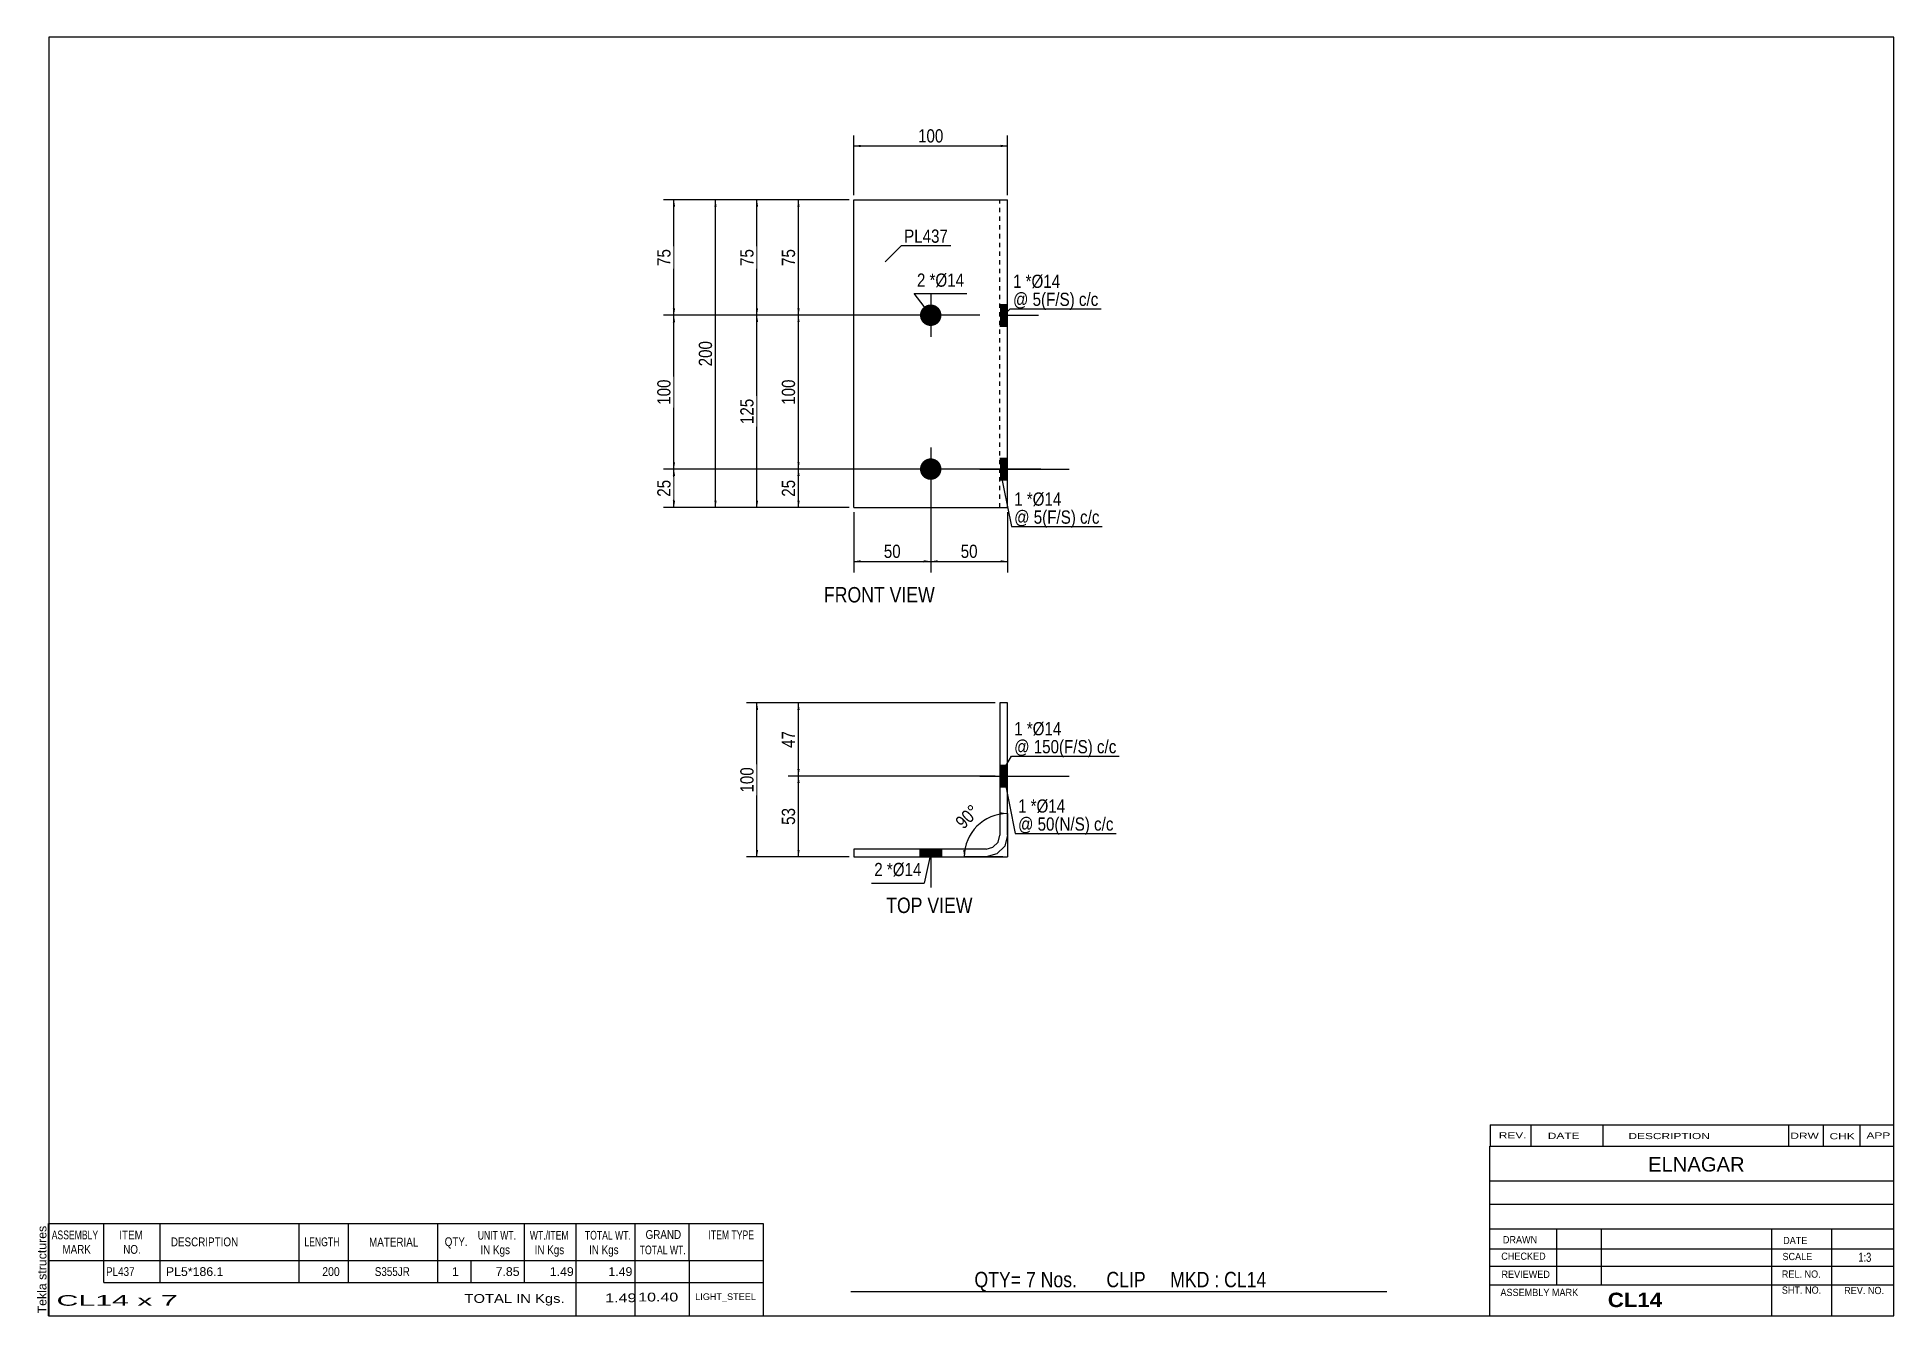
# Model space of a CAD drawing. Header units: millimetres. Extents: x 2 to 405, y 5 to 282.
import ezdxf

# ---------------------------------------------------------------- set-up
doc = ezdxf.new("R2010")
doc.units = ezdxf.units.MM
doc.linetypes.add('DXK_LINE_DOT1', pattern=[1.8814, 0.9407, -0.9407])
doc.styles.add('Arial', font='ARIAL.TTF', dxfattribs={"height": 0.2})
doc.styles.add('Arial Bold', font='ARIALBD.TTF', dxfattribs={"height": 0.2})
doc.styles.add('Arial Narrow', font='ARIALN.TTF', dxfattribs={"height": 0.2})

# ---------------------------------------------------------------- blocks, each defined once
blk = doc.blocks.new('Unknown-629168708-1215')
at = {"color": 5, "linetype": 'Continuous'}
for p, q in [((405, 282), (5, 282)), ((5, 282), (5, 5)), ((405, 5), (405, 282)), ((5, 5), (405, 5))]:
    blk.add_line(p, q, dxfattribs=at)
at = {"color": 174, "linetype": 'Continuous', "style": 'Arial'}
blk.add_text('Tekla structures', height=1.9102, rotation=90, dxfattribs=at).set_placement((4.5, 5.5))
blk = doc.blocks.new('Unknown-629168708-11 - 1421')
at = {"color": 0, "linetype": 'Continuous'}
blk.add_wipeout([(197.13, 159.53), (197.13, 163.03), (173.06, 163.03), (173.06, 159.53)], dxfattribs=at)
at = {"color": 96, "linetype": 'Continuous', "style": 'Arial Narrow'}
blk.add_text('FRONT VIEW', height=3.34, dxfattribs=at).set_placement((173.06, 159.53))
blk = doc.blocks.new('Unknown-629168708-12 - 1236')
at = {"color": 0, "linetype": 'Continuous'}
blk.add_wipeout([(205.29, 92.24), (205.29, 95.74), (186.55, 95.74), (186.55, 92.24)], dxfattribs=at)
at = {"color": 96, "linetype": 'Continuous', "style": 'Arial Narrow'}
blk.add_text('TOP VIEW', height=3.34, dxfattribs=at).set_placement((186.55, 92.24))
blk = doc.blocks.new('Bolt-629168708-1480 - 1421')
at = {"linetype": 'Continuous'}
blk.add_hatch(color=3, dxfattribs=at).paths.add_polyline_path([(211.2, 190.76), (211.2, 186.09), (212.87, 186.09), (212.87, 190.76)])
at = {"color": 3, "linetype": 'Continuous'}
for p, q in [((211.2, 190.76), (212.87, 190.76)), ((206.87, 188.42), (226.21, 188.42)), ((211.2, 186.09), (212.87, 186.09))]:
    blk.add_line(p, q, dxfattribs=at)
blk = doc.blocks.new('Part-629168708-1438 - 1421')
at = {"color": 2, "linetype": 'Continuous'}
for p, q in [((179.54, 180.09), (179.54, 246.76)), ((179.54, 246.76), (212.87, 246.76)), ((212.87, 180.09), (212.87, 246.76)), ((179.54, 180.09), (212.87, 180.09))]:
    blk.add_line(p, q, dxfattribs=at)
at = {"color": 7, "linetype": 'DXK_LINE_DOT1'}
blk.add_line((211.2, 180.09), (211.2, 246.76), dxfattribs=at)
blk = doc.blocks.new('Bolt-629168708-1443 - 1421')
at = {"linetype": 'Continuous'}
for points in [[(196.21, 224.09), (196.69, 224.04), (197.15, 223.89), (197.58, 223.64), (197.94, 223.32), (198.23, 222.92), (198.42, 222.47), (198.53, 222), (198.53, 221.51), (198.42, 221.03), (198.23, 220.59), (197.94, 220.19), (197.58, 219.87), (197.15, 219.62), (196.69, 219.47), (196.21, 219.42), (195.72, 219.47), (195.26, 219.62), (194.83, 219.87), (194.47, 220.19), (194.18, 220.59), (193.99, 221.03), (193.88, 221.51), (193.88, 222), (193.99, 222.47), (194.18, 222.92), (194.47, 223.32), (194.83, 223.64), (195.26, 223.89), (195.72, 224.04)], [(196.21, 190.75), (196.69, 190.7), (197.15, 190.55), (197.58, 190.31), (197.94, 189.98), (198.23, 189.59), (198.42, 189.14), (198.53, 188.66), (198.53, 188.18), (198.42, 187.7), (198.23, 187.25), (197.94, 186.86), (197.58, 186.53), (197.15, 186.29), (196.69, 186.14), (196.21, 186.09), (195.72, 186.14), (195.26, 186.29), (194.83, 186.53), (194.47, 186.86), (194.18, 187.25), (193.99, 187.7), (193.88, 188.18), (193.88, 188.66), (193.99, 189.14), (194.18, 189.59), (194.47, 189.98), (194.83, 190.31), (195.26, 190.55), (195.72, 190.7)]]:
    blk.add_hatch(color=3, dxfattribs=at).paths.add_polyline_path(points)
at = {"color": 3, "linetype": 'Continuous'}
for p, q in [((196.21, 226.42), (196.21, 217.09)), ((200.87, 221.75), (191.54, 221.75)), ((196.21, 193.09), (196.21, 183.75)), ((200.87, 188.42), (191.54, 188.42))]:
    blk.add_line(p, q, dxfattribs=at)
blk = doc.blocks.new('Bolt-629168708-1485 - 1421')
at = {"linetype": 'Continuous'}
blk.add_hatch(color=3, dxfattribs=at).paths.add_polyline_path([(211.2, 224.09), (211.2, 219.42), (212.87, 219.42), (212.87, 224.09)])
at = {"color": 3, "linetype": 'Continuous'}
for p, q in [((211.2, 224.09), (212.87, 224.09)), ((211.2, 221.76), (219.54, 221.76)), ((211.2, 219.42), (212.87, 219.42))]:
    blk.add_line(p, q, dxfattribs=at)
blk = doc.blocks.new('Part-629168708-1239 - 1236')
at = {"color": 2, "linetype": 'Continuous'}
for p, q in [((211.2, 137.75), (211.2, 109.09)), ((212.87, 137.75), (211.2, 137.75)), ((212.87, 109.09), (212.87, 137.75)), ((210.8, 107.59), (211.2, 109.09)), ((212.87, 109.09), (212.25, 106.75)), ((179.54, 106.09), (179.54, 104.42)), ((208.2, 106.09), (179.54, 106.09)), ((208.2, 106.09), (209.7, 106.49)), ((210.54, 105.04), (208.2, 104.42)), ((209.7, 106.49), (210.8, 107.59)), ((212.25, 106.75), (210.54, 105.04)), ((179.54, 104.42), (208.2, 104.42))]:
    blk.add_line(p, q, dxfattribs=at)
blk = doc.blocks.new('Bolt-629168708-1276 - 1236')
at = {"linetype": 'Continuous'}
for points in [[(198.54, 106.09), (193.87, 106.09), (193.87, 104.42), (198.54, 104.42)], [(198.54, 106.08), (193.87, 106.08), (193.87, 104.41), (198.54, 104.41)]]:
    blk.add_hatch(color=3, dxfattribs=at).paths.add_polyline_path(points)
at = {"color": 3, "linetype": 'Continuous'}
for p, q in [((193.87, 106.09), (193.87, 104.42)), ((193.87, 106.08), (193.87, 104.41)), ((196.21, 106.09), (196.21, 97.75)), ((196.21, 106.08), (196.21, 97.75)), ((198.54, 106.09), (198.54, 104.42)), ((198.54, 106.08), (198.54, 104.41))]:
    blk.add_line(p, q, dxfattribs=at)
blk = doc.blocks.new('Bolt-629168708-1313 - 1236')
at = {"linetype": 'Continuous'}
blk.add_hatch(color=3, dxfattribs=at).paths.add_polyline_path([(212.87, 119.59), (212.87, 124.26), (211.2, 124.26), (211.2, 119.59)])
at = {"color": 3, "linetype": 'Continuous'}
for p, q in [((206.87, 121.92), (226.21, 121.92)), ((211.2, 124.26), (212.87, 124.26)), ((211.2, 119.59), (212.87, 119.59))]:
    blk.add_line(p, q, dxfattribs=at)
blk = doc.blocks.new('Bolt-629168708-1350 - 1236')
at = {"linetype": 'Continuous'}
blk.add_hatch(color=3, dxfattribs=at).paths.add_polyline_path([(212.87, 119.59), (212.87, 124.25), (211.2, 124.25), (211.2, 119.59)])
at = {"color": 3, "linetype": 'Continuous'}
for p, q in [((211.2, 124.25), (212.87, 124.25)), ((211.2, 121.92), (219.54, 121.92)), ((211.2, 119.59), (212.87, 119.59))]:
    blk.add_line(p, q, dxfattribs=at)
blk = doc.blocks.new('StraightDimension-629168708-1561 - 1421')
at = {"linetype": 'Continuous'}
for points in [[(140.29, 245.26), (140.54, 246.76), (140.79, 245.26)], [(140.79, 223.25), (140.54, 221.75), (140.29, 223.25)]]:
    blk.add_hatch(color=7, dxfattribs=at).paths.add_polyline_path(points)
at = {"color": 7, "linetype": 'Continuous'}
for p, q in [((178.54, 246.76), (138.29, 246.76)), ((140.54, 221.75), (140.54, 246.76)), ((195.21, 221.75), (138.29, 221.75))]:
    blk.add_line(p, q, dxfattribs=at)
at = {"color": 0}
blk.add_wipeout([(140.39, 236.69), (136.19, 236.69), (136.19, 231.83), (140.39, 231.83)], dxfattribs=at)
at = {"color": 3, "style": 'Arial Narrow'}
blk.add_text('75', height=2.863, rotation=90.0002, dxfattribs=at).set_placement((139.79, 232.43))
blk = doc.blocks.new('StraightDimension-629168708-1520 - 1421')
at = {"linetype": 'Continuous'}
for points in [[(167.29, 220.26), (167.54, 221.76), (167.79, 220.26)], [(167.79, 189.92), (167.54, 188.42), (167.29, 189.92)]]:
    blk.add_hatch(color=7, dxfattribs=at).paths.add_polyline_path(points)
at = {"color": 7, "linetype": 'Continuous'}
for p, q in [((206.87, 221.76), (165.29, 221.76)), ((167.54, 188.42), (167.54, 221.76)), ((220.04, 188.42), (165.29, 188.42))]:
    blk.add_line(p, q, dxfattribs=at)
at = {"color": 0}
blk.add_wipeout([(167.39, 208.43), (163.19, 208.43), (163.19, 201.75), (167.39, 201.75)], dxfattribs=at)
at = {"color": 3, "style": 'Arial Narrow'}
blk.add_text('100', height=2.863, rotation=90.0002, dxfattribs=at).set_placement((166.79, 202.35))
blk = doc.blocks.new('StraightDimension-629168708-1567 - 1421')
at = {"linetype": 'Continuous'}
for points in [[(140.29, 220.25), (140.54, 221.75), (140.79, 220.25)], [(140.79, 189.92), (140.54, 188.42), (140.29, 189.92)]]:
    blk.add_hatch(color=7, dxfattribs=at).paths.add_polyline_path(points)
at = {"color": 7, "linetype": 'Continuous'}
for p, q in [((195.21, 221.75), (138.29, 221.75)), ((140.54, 188.42), (140.54, 221.75)), ((195.21, 188.42), (138.29, 188.42))]:
    blk.add_line(p, q, dxfattribs=at)
at = {"color": 0}
blk.add_wipeout([(140.39, 208.43), (136.19, 208.43), (136.19, 201.75), (140.39, 201.75)], dxfattribs=at)
at = {"color": 3, "style": 'Arial Narrow'}
blk.add_text('100', height=2.863, rotation=90.0002, dxfattribs=at).set_placement((139.79, 202.35))
blk = doc.blocks.new('StraightDimension-629168708-1498 - 1421')
at = {"linetype": 'Continuous'}
for points in [[(181.04, 168.18), (179.54, 168.43), (181.04, 168.68)], [(194.71, 168.68), (196.21, 168.43), (194.71, 168.18)]]:
    blk.add_hatch(color=7, dxfattribs=at).paths.add_polyline_path(points)
at = {"color": 7, "linetype": 'Continuous'}
for p, q in [((196.21, 187.42), (196.21, 166.03)), ((179.54, 179.09), (179.54, 166.03)), ((179.54, 168.43), (196.21, 168.43))]:
    blk.add_line(p, q, dxfattribs=at)
at = {"color": 0}
blk.add_wipeout([(190.3, 168.58), (190.3, 172.78), (185.44, 172.78), (185.44, 168.58)], dxfattribs=at)
at = {"color": 3, "style": 'Arial Narrow'}
blk.add_text('50', height=2.863, dxfattribs=at).set_placement((186.04, 169.18))
blk = doc.blocks.new('StraightDimension-629168708-1487 - 1421')
at = {"linetype": 'Continuous'}
for points in [[(197.71, 168.18), (196.21, 168.43), (197.71, 168.68)], [(211.37, 168.68), (212.87, 168.43), (211.37, 168.18)]]:
    blk.add_hatch(color=7, dxfattribs=at).paths.add_polyline_path(points)
at = {"color": 7, "linetype": 'Continuous'}
for p, q in [((196.21, 187.42), (196.21, 166.03)), ((212.87, 179.09), (212.87, 166.03)), ((196.21, 168.43), (212.87, 168.43))]:
    blk.add_line(p, q, dxfattribs=at)
at = {"color": 0}
blk.add_wipeout([(206.97, 168.58), (206.97, 172.78), (202.11, 172.78), (202.11, 168.58)], dxfattribs=at)
at = {"color": 3, "style": 'Arial Narrow'}
blk.add_text('50', height=2.863, dxfattribs=at).set_placement((202.71, 169.18))
blk = doc.blocks.new('StraightDimension-629168708-1509 - 1421')
at = {"linetype": 'Continuous'}
for points in [[(181.04, 258.18), (179.54, 258.43), (181.04, 258.68)], [(211.37, 258.68), (212.87, 258.43), (211.37, 258.18)]]:
    blk.add_hatch(color=7, dxfattribs=at).paths.add_polyline_path(points)
at = {"color": 7, "linetype": 'Continuous'}
for p, q in [((179.54, 247.76), (179.54, 260.68)), ((179.54, 258.43), (212.87, 258.43)), ((212.87, 247.76), (212.87, 260.68))]:
    blk.add_line(p, q, dxfattribs=at)
at = {"color": 0}
blk.add_wipeout([(199.55, 258.58), (199.55, 262.78), (192.86, 262.78), (192.86, 258.58)], dxfattribs=at)
at = {"color": 3, "style": 'Arial Narrow'}
blk.add_text('100', height=2.863, dxfattribs=at).set_placement((193.46, 259.18))
blk = doc.blocks.new('StraightDimension-629168708-1514 - 1421')
at = {"linetype": 'Continuous'}
for points in [[(167.29, 245.26), (167.54, 246.76), (167.79, 245.26)], [(167.79, 223.26), (167.54, 221.76), (167.29, 223.26)]]:
    blk.add_hatch(color=7, dxfattribs=at).paths.add_polyline_path(points)
at = {"color": 7, "linetype": 'Continuous'}
for p, q in [((178.54, 246.76), (165.29, 246.76)), ((167.54, 221.76), (167.54, 246.76)), ((206.87, 221.76), (165.29, 221.76))]:
    blk.add_line(p, q, dxfattribs=at)
at = {"color": 0}
blk.add_wipeout([(167.39, 236.69), (163.19, 236.69), (163.19, 231.83), (167.39, 231.83)], dxfattribs=at)
at = {"color": 3, "style": 'Arial Narrow'}
blk.add_text('75', height=2.863, rotation=90.0002, dxfattribs=at).set_placement((166.79, 232.43))
blk = doc.blocks.new('StraightDimension-629168708-1529 - 1421')
at = {"linetype": 'Continuous'}
for points in [[(167.29, 186.92), (167.54, 188.42), (167.79, 186.92)], [(167.79, 181.59), (167.54, 180.09), (167.29, 181.59)]]:
    blk.add_hatch(color=7, dxfattribs=at).paths.add_polyline_path(points)
at = {"color": 7, "linetype": 'Continuous'}
for p, q in [((220.04, 188.42), (165.29, 188.42)), ((167.54, 180.09), (167.54, 188.42)), ((178.54, 180.09), (165.29, 180.09))]:
    blk.add_line(p, q, dxfattribs=at)
at = {"color": 0}
blk.add_wipeout([(167.39, 186.69), (163.19, 186.69), (163.19, 181.83), (167.39, 181.83)], dxfattribs=at)
at = {"color": 3, "style": 'Arial Narrow'}
blk.add_text('25', height=2.863, rotation=90.0002, dxfattribs=at).set_placement((166.79, 182.43))
blk = doc.blocks.new('StraightDimension-629168708-1539 - 1421')
at = {"linetype": 'Continuous'}
for points in [[(158.29, 245.26), (158.54, 246.76), (158.79, 245.26)], [(158.79, 223.26), (158.54, 221.76), (158.29, 223.26)]]:
    blk.add_hatch(color=7, dxfattribs=at).paths.add_polyline_path(points)
at = {"color": 7, "linetype": 'Continuous'}
for p, q in [((178.54, 246.76), (156.29, 246.76)), ((158.54, 221.76), (158.54, 246.76)), ((206.87, 221.76), (156.29, 221.76))]:
    blk.add_line(p, q, dxfattribs=at)
at = {"color": 0}
blk.add_wipeout([(158.39, 236.69), (154.19, 236.69), (154.19, 231.83), (158.39, 231.83)], dxfattribs=at)
at = {"color": 3, "style": 'Arial Narrow'}
blk.add_text('75', height=2.863, rotation=90.0002, dxfattribs=at).set_placement((157.79, 232.43))
blk = doc.blocks.new('StraightDimension-629168708-1545 - 1421')
at = {"linetype": 'Continuous'}
for points in [[(158.29, 220.26), (158.54, 221.76), (158.79, 220.26)], [(158.79, 181.59), (158.54, 180.09), (158.29, 181.59)]]:
    blk.add_hatch(color=7, dxfattribs=at).paths.add_polyline_path(points)
at = {"color": 7, "linetype": 'Continuous'}
for p, q in [((206.87, 221.76), (156.29, 221.76)), ((158.54, 180.09), (158.54, 221.76)), ((178.54, 180.09), (156.29, 180.09))]:
    blk.add_line(p, q, dxfattribs=at)
at = {"color": 0}
blk.add_wipeout([(158.39, 204.27), (154.19, 204.27), (154.19, 197.58), (158.39, 197.58)], dxfattribs=at)
at = {"color": 3, "style": 'Arial Narrow'}
blk.add_text('125', height=2.863, rotation=90.0002, dxfattribs=at).set_placement((157.79, 198.18))
blk = doc.blocks.new('StraightDimension-629168708-1554 - 1421')
at = {"linetype": 'Continuous'}
for points in [[(149.29, 245.26), (149.54, 246.76), (149.79, 245.26)], [(149.79, 181.59), (149.54, 180.09), (149.29, 181.59)]]:
    blk.add_hatch(color=7, dxfattribs=at).paths.add_polyline_path(points)
at = {"color": 7, "linetype": 'Continuous'}
for p, q in [((178.54, 246.76), (147.29, 246.76)), ((149.54, 180.09), (149.54, 246.76)), ((178.54, 180.09), (147.29, 180.09))]:
    blk.add_line(p, q, dxfattribs=at)
at = {"color": 0}
blk.add_wipeout([(149.39, 216.77), (145.19, 216.77), (145.19, 210.08), (149.39, 210.08)], dxfattribs=at)
at = {"color": 3, "style": 'Arial Narrow'}
blk.add_text('200', height=2.863, rotation=90.0002, dxfattribs=at).set_placement((148.79, 210.68))
blk = doc.blocks.new('StraightDimension-629168708-1575 - 1421')
at = {"linetype": 'Continuous'}
for points in [[(140.29, 186.92), (140.54, 188.42), (140.79, 186.92)], [(140.79, 181.59), (140.54, 180.09), (140.29, 181.59)]]:
    blk.add_hatch(color=7, dxfattribs=at).paths.add_polyline_path(points)
at = {"color": 7, "linetype": 'Continuous'}
for p, q in [((195.21, 188.42), (138.29, 188.42)), ((140.54, 180.09), (140.54, 188.42)), ((178.54, 180.09), (138.29, 180.09))]:
    blk.add_line(p, q, dxfattribs=at)
at = {"color": 0}
blk.add_wipeout([(140.39, 186.69), (136.19, 186.69), (136.19, 181.83), (140.39, 181.83)], dxfattribs=at)
at = {"color": 3, "style": 'Arial Narrow'}
blk.add_text('25', height=2.863, rotation=90.0002, dxfattribs=at).set_placement((139.79, 182.43))
blk = doc.blocks.new('AngleDimension-629168708-1352 - 1236')
at = {"linetype": 'Continuous'}
for points in [[(211.37, 114.06), (212.87, 113.81), (211.37, 113.56)], [(203.73, 105.92), (203.48, 104.42), (203.23, 105.92)]]:
    blk.add_hatch(color=7, dxfattribs=at).paths.add_polyline_path(points)
at = {"color": 7, "linetype": 'Continuous'}
for p, q in [((212.87, 113.81), (212.87, 104.42)), ((211.87, 104.42), (203.48, 104.42)), ((203.48, 104.42), (212.87, 104.42))]:
    blk.add_line(p, q, dxfattribs=at)
blk.add_arc((212.87, 104.42), 9.39, 90, 180, dxfattribs=at)
at = {"color": 0}
blk.add_wipeout([(207.88, 113.98), (204.91, 116.95), (200.34, 112.38), (203.31, 109.41)], dxfattribs=at)
at = {"color": 3, "style": 'Arial Narrow'}
blk.add_text('90°', height=2.863, rotation=45.0001, dxfattribs=at).set_placement((203.31, 110.26))
blk = doc.blocks.new('StraightDimension-629168708-1359 - 1236')
at = {"linetype": 'Continuous'}
for points in [[(167.29, 136.25), (167.54, 137.75), (167.79, 136.25)], [(167.79, 123.42), (167.54, 121.92), (167.29, 123.42)]]:
    blk.add_hatch(color=7, dxfattribs=at).paths.add_polyline_path(points)
at = {"color": 7, "linetype": 'Continuous'}
for p, q in [((210.2, 137.75), (165.29, 137.75)), ((167.54, 121.92), (167.54, 137.75)), ((210.2, 121.92), (165.29, 121.92))]:
    blk.add_line(p, q, dxfattribs=at)
at = {"color": 0}
blk.add_wipeout([(167.39, 132.27), (163.19, 132.27), (163.19, 127.41), (167.39, 127.41)], dxfattribs=at)
at = {"color": 3, "style": 'Arial Narrow'}
blk.add_text('47', height=2.863, rotation=90.0002, dxfattribs=at).set_placement((166.79, 128.01))
blk = doc.blocks.new('StraightDimension-629168708-1389 - 1236')
at = {"linetype": 'Continuous'}
for points in [[(167.29, 120.42), (167.54, 121.92), (167.79, 120.42)], [(167.79, 105.92), (167.54, 104.42), (167.29, 105.92)]]:
    blk.add_hatch(color=7, dxfattribs=at).paths.add_polyline_path(points)
at = {"color": 7, "linetype": 'Continuous'}
for p, q in [((210.2, 121.92), (165.29, 121.92)), ((167.54, 104.42), (167.54, 121.92)), ((178.54, 104.42), (165.29, 104.42))]:
    blk.add_line(p, q, dxfattribs=at)
at = {"color": 0}
blk.add_wipeout([(167.39, 115.6), (163.19, 115.6), (163.19, 110.74), (167.39, 110.74)], dxfattribs=at)
at = {"color": 3, "style": 'Arial Narrow'}
blk.add_text('53', height=2.863, rotation=90.0002, dxfattribs=at).set_placement((166.79, 111.34))
blk = doc.blocks.new('StraightDimension-629168708-1404 - 1236')
at = {"linetype": 'Continuous'}
for points in [[(158.29, 136.25), (158.54, 137.75), (158.79, 136.25)], [(158.79, 105.92), (158.54, 104.42), (158.29, 105.92)]]:
    blk.add_hatch(color=7, dxfattribs=at).paths.add_polyline_path(points)
at = {"color": 7, "linetype": 'Continuous'}
for p, q in [((210.2, 137.75), (156.29, 137.75)), ((158.54, 104.42), (158.54, 137.75)), ((178.54, 104.42), (156.29, 104.42))]:
    blk.add_line(p, q, dxfattribs=at)
at = {"color": 0}
blk.add_wipeout([(158.39, 124.43), (154.19, 124.43), (154.19, 117.74), (158.39, 117.74)], dxfattribs=at)
at = {"color": 3, "style": 'Arial Narrow'}
blk.add_text('100', height=2.863, rotation=90.0002, dxfattribs=at).set_placement((157.79, 118.34))
blk = doc.blocks.new('CBS_BOM-629168708-1690')
at = {"color": 7, "linetype": 'Continuous'}
for p, q in [((4.97, 16.97), (4.97, 24.97)), ((4.97, 24.97), (159.89, 24.97)), ((16.97, 16.97), (16.97, 24.97)), ((29.16, 16.97), (29.16, 24.97)), ((59.32, 16.97), (59.32, 24.97)), ((70, 16.97), (70, 24.97)), ((89.32, 16.97), (89.32, 24.97)), ((108.12, 16.97), (108.12, 24.97)), ((119.33, 16.97), (119.33, 24.97)), ((132.12, 16.97), (132.12, 24.97)), ((143.87, 16.97), (143.87, 24.97)), ((159.89, 24.96), (159.89, 16.98)), ((4.97, 16.97), (159.89, 16.97)), ((4.97, 12.17), (4.97, 16.97)), ((16.97, 12.17), (16.97, 16.97)), ((29.16, 12.17), (29.16, 16.97)), ((59.32, 12.17), (59.32, 16.97)), ((70, 12.17), (70, 16.97)), ((89.32, 12.17), (89.32, 16.97)), ((96.58, 12.17), (96.58, 16.97)), ((108.12, 12.17), (108.12, 16.97)), ((119.33, 12.17), (119.33, 16.97)), ((132.12, 12.17), (132.12, 16.97)), ((143.89, 12.17), (143.89, 16.97)), ((159.89, 16.96), (159.89, 12.17)), ((4.97, 4.97), (4.97, 12.15)), ((16.97, 12.17), (159.89, 12.17)), ((119.33, 4.97), (119.33, 12.15)), ((132.12, 4.97), (132.12, 12.15)), ((143.93, 4.97), (143.93, 12.15)), ((159.89, 12.17), (159.89, 4.97)), ((4.97, 4.97), (159.89, 4.97))]:
    blk.add_line(p, q, dxfattribs=at)
at = {"color": 3, "linetype": 'Continuous', "style": 'Arial'}
for s, height, width, p in [('ASSEMBLY', 1.91, 0.7, (5.65, 21.54)), ('MARK', 1.91, 0.8, (7.97, 18.41)), ('ITEM', 1.91, 0.8, (20.3, 21.54)), ('NO.', 1.91, 0.8, (21.15, 18.41)), ('DESCRIPTION', 1.9102, 0.8, (31.48, 20.04)), ('LENGTH', 1.91, 0.7, (60.43, 20.04)), ('MATERIAL', 1.91, 0.8, (74.45, 19.99)), ('QTY.', 1.91, 0.8, (90.84, 20.07)), ('UNIT WT.', 1.91, 0.7, (98.01, 21.47)), ('IN Kgs', 1.91, 0.8, (98.59, 18.33)), ('WT./ITEM', 1.91, 0.7, (109.3, 21.47)), ('IN Kgs', 1.91, 0.8, (110.34, 18.33)), ('TOTAL WT.', 1.91, 0.7, (121.24, 21.47)), ('IN Kgs', 1.91, 0.8, (122.13, 18.33)), ('TOTAL WT.', 1.91, 0.7, (133.13, 18.29)), ('GRAND', 1.91, 0.8, (134.39, 21.63)), ('ITEM TYPE', 1.91, 0.7, (148.03, 21.55))]:
    blk.add_text(s, height=height, dxfattribs=dict(at, width=width)).set_placement(p)
at = {"color": 7, "linetype": 'Continuous', "style": 'Arial'}
for s, width, p in [('PL437', 0.8, (17.43, 13.6)), ('200', 0.85, (64.3, 13.6)), ('S355JR', 0.8, (75.69, 13.6))]:
    blk.add_text(s, height=1.91, dxfattribs=dict(at, width=width)).set_placement(p)
for s, p in [('PL5*186.1', (30.41, 13.6)), ('1', (92.41, 13.6)), ('7.85', (101.88, 13.6)), ('1.49', (113.62, 13.6)), ('1.49', (126.33, 13.6))]:
    blk.add_text(s, height=1.91, dxfattribs=at).set_placement(p)
at = {"color": 6, "linetype": 'Continuous', "style": 'Arial'}
for s, height, width, p in [('CL14 x 7', 2.292, 2.05, (6.69, 7.16)), ('TOTAL IN Kgs.', 1.9102, 1.2, (95.13, 7.77)), ('1.49', 1.91, 1.3, (125.65, 7.92)), ('10.40', 1.91, 1.3, (132.79, 8.08))]:
    blk.add_text(s, height=height, dxfattribs=dict(at, width=width)).set_placement(p)
blk.add_text('LIGHT_STEEL', height=1.4135, dxfattribs=at).set_placement((145.14, 8.42))
blk = doc.blocks.new('CBS_CALLOFF-629168708-1691')
at = {"color": 7, "linetype": 'Continuous'}
blk.add_line((178.88, 10.27), (295.11, 10.25), dxfattribs=at)
at = {"color": 3, "linetype": 'Continuous', "style": 'Arial Narrow'}
blk.add_text('QTY= 7 Nos.      CLIP     MKD : CL14', height=3.3405, dxfattribs=at).set_placement((205.68, 11.16))
blk = doc.blocks.new('CBS_NAME_BLOG-629168708-1692')
at = {"color": 7, "linetype": 'Continuous'}
for p, q in [((317.41, 41.75), (404.93, 41.75)), ((317.41, 5.04), (317.41, 41.75)), ((317.41, 34.21), (404.93, 34.21)), ((317.48, 29.16), (405, 29.16)), ((317.41, 23.79), (404.93, 23.79)), ((331.93, 11.68), (331.93, 23.78)), ((341.62, 11.71), (341.62, 23.78)), ((378.53, 5.04), (378.53, 23.77)), ((391.58, 5.04), (391.58, 23.78)), ((317.42, 19.49), (405, 19.51)), ((317.41, 15.74), (404.93, 15.74)), ((317.41, 11.7), (404.93, 11.7)), ((317.41, 5), (405, 5))]:
    blk.add_line(p, q, dxfattribs=at)
at = {"color": 3, "linetype": 'Continuous', "style": 'Arial'}
blk.add_text('ELNAGAR', height=3.133, dxfattribs=at).set_placement((351.73, 36.22))
at = {"color": 3, "linetype": 'Continuous'}
for s, height, style, width, p in [('DRAWN', 1.566, 'Arial', 0.9, (320.24, 20.68)), ('DATE', 1.566, 'Arial', 0.9, (381, 20.52)), ('CHECKED', 1.566, 'Arial', 0.9, (319.89, 17.11)), ('SCALE', 1.566, 'Arial', 0.9, (380.85, 17.04)), ('1:3', 1.957, 'Arial Narrow', 0.9, (397.3, 16.68)), ('REVIEWED', 1.566, 'Arial', 0.9, (319.93, 13.19)), ('REL. NO.', 1.566, 'Arial', 0.9, (380.71, 13.24)), ('ASSEMBLY MARK', 1.5663, 'Arial', 0.9, (319.71, 9.26)), ('CL14', 3.131, 'Arial Bold', 1.1, (342.99, 6.86)), ('SHT. NO.', 1.566, 'Arial', 0.9, (380.71, 9.77)), ('REV. NO.', 1.566, 'Arial', 0.9, (394.23, 9.68))]:
    blk.add_text(s, height=height, dxfattribs=dict(at, style=style, width=width)).set_placement(p)
blk = doc.blocks.new('CBS_REVISION-629168708-1693')
at = {"color": 7, "linetype": 'Continuous'}
for p, q in [((317.49, 46.38), (404.99, 46.38)), ((317.49, 46.38), (317.49, 41.75)), ((326.29, 46.38), (326.29, 41.75)), ((341.88, 46.38), (341.88, 41.81)), ((382.14, 46.38), (382.14, 41.75)), ((389.68, 46.38), (389.68, 41.75)), ((397.63, 46.38), (397.63, 41.75)), ((317.49, 41.75), (404.99, 41.75))]:
    blk.add_line(p, q, dxfattribs=at)
at = {"color": 7, "style": 'Arial Narrow', "width": 1.7}
for s, height, p in [('REV.', 1.326, (319.35, 43.43)), ('DATE', 1.326, (329.98, 43.31)), ('DESCRIPTION', 1.3257, (347.46, 43.26)), ('DRW', 1.326, (382.57, 43.32)), ('CHK', 1.326, (391.06, 43.23)), ('APP', 1.326, (399.06, 43.38))]:
    blk.add_text(s, height=height, dxfattribs=at).set_placement(p)
blk = doc.blocks.new('Mark-629168708-1434 - 1421')
at = {"color": 0}
blk.add_wipeout([(199.94, 237.46), (199.94, 240.46), (190.44, 240.46), (190.44, 237.46)], dxfattribs=at)
blk.add_wipeout([(199.94, 237.46), (199.94, 240.46), (190.44, 240.46), (190.44, 237.46)], dxfattribs=at)
at = {"color": 7, "linetype": 'Continuous'}
for p, q in [((186.3, 233.33), (189.84, 236.86)), ((189.84, 236.86), (200.54, 236.86))]:
    blk.add_line(p, q, dxfattribs=at)
at = {"color": 3, "style": 'Arial Narrow'}
blk.add_text('PL437', height=2.863, dxfattribs=at).set_placement((190.44, 237.46))
blk = doc.blocks.new('Mark-629168708-1439 - 1421')
at = {"color": 0}
blk.add_wipeout([(195.05, 227.93), (195.05, 230.93), (193.22, 230.93), (193.22, 227.93)], dxfattribs=at)
blk.add_wipeout([(195.05, 227.93), (195.05, 230.93), (193.22, 230.93), (193.22, 227.93)], dxfattribs=at)
blk.add_wipeout([(197.22, 227.93), (197.22, 230.93), (195.95, 230.93), (195.95, 227.93)], dxfattribs=at)
blk.add_wipeout([(197.22, 227.93), (197.22, 230.93), (195.95, 230.93), (195.95, 227.93)], dxfattribs=at)
at = {"color": 3, "style": 'Arial Narrow'}
blk.add_text('2', height=2.86, dxfattribs=at).set_placement((193.22, 227.93))
at = {"color": 0}
blk.add_wipeout([(203.44, 227.93), (203.44, 230.93), (197.22, 230.93), (197.22, 227.93)], dxfattribs=at)
blk.add_wipeout([(203.44, 227.93), (203.44, 230.93), (197.22, 230.93), (197.22, 227.93)], dxfattribs=at)
at = {"color": 7, "linetype": 'Continuous'}
for p, q in [((196.21, 221.75), (192.62, 226.43)), ((192.62, 226.43), (204.04, 226.43))]:
    blk.add_line(p, q, dxfattribs=at)
at = {"color": 3, "style": 'Arial Narrow'}
for s, height, p in [('*', 2.86, (195.95, 227.93)), ('Ø14', 2.863, (197.22, 227.93))]:
    blk.add_text(s, height=height, dxfattribs=at).set_placement(p)
blk = doc.blocks.new('Mark-629168708-1476 - 1421')
at = {"color": 0}
blk.add_wipeout([(216.13, 180.49), (216.13, 183.49), (214.3, 183.49), (214.3, 180.49)], dxfattribs=at)
blk.add_wipeout([(216.13, 180.49), (216.13, 183.49), (214.3, 183.49), (214.3, 180.49)], dxfattribs=at)
blk.add_wipeout([(218.31, 180.49), (218.31, 183.49), (217.03, 183.49), (217.03, 180.49)], dxfattribs=at)
blk.add_wipeout([(218.31, 180.49), (218.31, 183.49), (217.03, 183.49), (217.03, 180.49)], dxfattribs=at)
blk.add_wipeout([(224.52, 180.49), (224.52, 183.49), (218.31, 183.49), (218.31, 180.49)], dxfattribs=at)
blk.add_wipeout([(224.52, 180.49), (224.52, 183.49), (218.31, 183.49), (218.31, 180.49)], dxfattribs=at)
at = {"color": 3, "style": 'Arial Narrow'}
blk.add_text('*', height=2.86, dxfattribs=at).set_placement((217.03, 180.49))
at = {"color": 0}
blk.add_wipeout([(232.79, 176.59), (232.79, 179.59), (214.3, 179.59), (214.3, 176.59)], dxfattribs=at)
blk.add_wipeout([(232.79, 176.59), (232.79, 179.59), (214.3, 179.59), (214.3, 176.59)], dxfattribs=at)
at = {"color": 7, "linetype": 'Continuous'}
for p, q in [((211.2, 188.42), (213.7, 175.99)), ((213.7, 175.99), (233.39, 175.99))]:
    blk.add_line(p, q, dxfattribs=at)
at = {"color": 3, "style": 'Arial Narrow'}
for s, height, p in [('1', 2.86, (214.3, 180.49)), ('Ø14', 2.863, (218.31, 180.49)), ('@ 5(F/', 2.863, (214.3, 176.59)), ('S) c/', 2.863, (224.39, 176.59)), ('c', 2.86, (231.15, 176.59))]:
    blk.add_text(s, height=height, dxfattribs=at).set_placement(p)
blk = doc.blocks.new('Mark-629168708-1481 - 1421')
at = {"color": 0}
blk.add_wipeout([(215.88, 227.67), (215.88, 230.67), (214.05, 230.67), (214.05, 227.67)], dxfattribs=at)
blk.add_wipeout([(215.88, 227.67), (215.88, 230.67), (214.05, 230.67), (214.05, 227.67)], dxfattribs=at)
blk.add_wipeout([(218.06, 227.67), (218.06, 230.67), (216.78, 230.67), (216.78, 227.67)], dxfattribs=at)
blk.add_wipeout([(218.06, 227.67), (218.06, 230.67), (216.78, 230.67), (216.78, 227.67)], dxfattribs=at)
blk.add_wipeout([(224.27, 227.67), (224.27, 230.67), (218.06, 230.67), (218.06, 227.67)], dxfattribs=at)
blk.add_wipeout([(224.27, 227.67), (224.27, 230.67), (218.06, 230.67), (218.06, 227.67)], dxfattribs=at)
at = {"color": 3, "style": 'Arial Narrow'}
blk.add_text('*', height=2.86, dxfattribs=at).set_placement((216.78, 227.67))
at = {"color": 0}
blk.add_wipeout([(232.54, 223.77), (232.54, 226.77), (214.05, 226.77), (214.05, 223.77)], dxfattribs=at)
blk.add_wipeout([(232.54, 223.77), (232.54, 226.77), (214.05, 226.77), (214.05, 223.77)], dxfattribs=at)
at = {"color": 7, "linetype": 'Continuous'}
for p, q in [((212.04, 221.76), (213.45, 223.17)), ((213.45, 223.17), (233.14, 223.17))]:
    blk.add_line(p, q, dxfattribs=at)
at = {"color": 3, "style": 'Arial Narrow'}
for s, height, p in [('1', 2.86, (214.05, 227.67)), ('Ø14', 2.863, (218.06, 227.67)), ('@ 5(F/', 2.863, (214.05, 223.77)), ('S) c/', 2.863, (224.14, 223.77)), ('c', 2.86, (230.9, 223.77))]:
    blk.add_text(s, height=height, dxfattribs=at).set_placement(p)
blk = doc.blocks.new('Mark-629168708-1271 - 1236')
at = {"color": 0}
blk.add_wipeout([(185.8, 100.24), (185.8, 103.24), (183.97, 103.24), (183.97, 100.24)], dxfattribs=at)
blk.add_wipeout([(185.8, 100.24), (185.8, 103.24), (183.97, 103.24), (183.97, 100.24)], dxfattribs=at)
blk.add_wipeout([(187.98, 100.24), (187.98, 103.24), (186.7, 103.24), (186.7, 100.24)], dxfattribs=at)
blk.add_wipeout([(187.98, 100.24), (187.98, 103.24), (186.7, 103.24), (186.7, 100.24)], dxfattribs=at)
at = {"color": 3, "style": 'Arial Narrow'}
blk.add_text('2', height=2.86, dxfattribs=at).set_placement((183.97, 100.24))
at = {"color": 0}
blk.add_wipeout([(194.19, 100.24), (194.19, 103.24), (187.98, 103.24), (187.98, 100.24)], dxfattribs=at)
blk.add_wipeout([(194.19, 100.24), (194.19, 103.24), (187.98, 103.24), (187.98, 100.24)], dxfattribs=at)
at = {"color": 7, "linetype": 'Continuous'}
for p in [(196.21, 105.25), (183.37, 98.74)]:
    blk.add_line(p, (194.79, 98.74), dxfattribs=at)
at = {"color": 3, "style": 'Arial Narrow'}
for s, height, p in [('*', 2.86, (186.7, 100.24)), ('Ø14', 2.863, (187.98, 100.24))]:
    blk.add_text(s, height=height, dxfattribs=at).set_placement(p)
blk = doc.blocks.new('Mark-629168708-1309 - 1236')
at = {"color": 0}
blk.add_wipeout([(216.13, 130.75), (216.13, 133.75), (214.3, 133.75), (214.3, 130.75)], dxfattribs=at)
blk.add_wipeout([(216.13, 130.75), (216.13, 133.75), (214.3, 133.75), (214.3, 130.75)], dxfattribs=at)
blk.add_wipeout([(218.31, 130.75), (218.31, 133.75), (217.03, 133.75), (217.03, 130.75)], dxfattribs=at)
blk.add_wipeout([(218.31, 130.75), (218.31, 133.75), (217.03, 133.75), (217.03, 130.75)], dxfattribs=at)
blk.add_wipeout([(224.52, 130.75), (224.52, 133.75), (218.31, 133.75), (218.31, 130.75)], dxfattribs=at)
blk.add_wipeout([(224.52, 130.75), (224.52, 133.75), (218.31, 133.75), (218.31, 130.75)], dxfattribs=at)
at = {"color": 3, "style": 'Arial Narrow'}
blk.add_text('*', height=2.86, dxfattribs=at).set_placement((217.03, 130.75))
at = {"color": 0}
blk.add_wipeout([(236.45, 126.85), (236.45, 129.85), (214.3, 129.85), (214.3, 126.85)], dxfattribs=at)
blk.add_wipeout([(236.45, 126.85), (236.45, 129.85), (214.3, 129.85), (214.3, 126.85)], dxfattribs=at)
at = {"color": 7, "linetype": 'Continuous'}
for p, q in [((211.2, 121.92), (213.7, 126.25)), ((213.7, 126.25), (237.05, 126.25))]:
    blk.add_line(p, q, dxfattribs=at)
at = {"color": 3, "style": 'Arial Narrow'}
for s, height, p in [('1', 2.86, (214.3, 130.75)), ('Ø14', 2.863, (218.31, 130.75)), ('@ 150(F/', 2.863, (214.3, 126.85)), ('S) c/', 2.863, (228.05, 126.85)), ('c', 2.86, (234.81, 126.85))]:
    blk.add_text(s, height=height, dxfattribs=at).set_placement(p)
blk = doc.blocks.new('Mark-629168708-1346 - 1236')
at = {"color": 0}
blk.add_wipeout([(216.97, 113.99), (216.97, 116.99), (215.14, 116.99), (215.14, 113.99)], dxfattribs=at)
blk.add_wipeout([(216.97, 113.99), (216.97, 116.99), (215.14, 116.99), (215.14, 113.99)], dxfattribs=at)
blk.add_wipeout([(219.14, 113.99), (219.14, 116.99), (217.87, 116.99), (217.87, 113.99)], dxfattribs=at)
blk.add_wipeout([(219.14, 113.99), (219.14, 116.99), (217.87, 116.99), (217.87, 113.99)], dxfattribs=at)
blk.add_wipeout([(225.36, 113.99), (225.36, 116.99), (219.14, 116.99), (219.14, 113.99)], dxfattribs=at)
blk.add_wipeout([(225.36, 113.99), (225.36, 116.99), (219.14, 116.99), (219.14, 113.99)], dxfattribs=at)
at = {"color": 3, "style": 'Arial Narrow'}
blk.add_text('*', height=2.86, dxfattribs=at).set_placement((217.87, 113.99))
at = {"color": 0}
blk.add_wipeout([(235.82, 110.09), (235.82, 113.09), (215.14, 113.09), (215.14, 110.09)], dxfattribs=at)
blk.add_wipeout([(235.82, 110.09), (235.82, 113.09), (215.14, 113.09), (215.14, 110.09)], dxfattribs=at)
at = {"color": 7, "linetype": 'Continuous'}
for p, q in [((212.04, 121.92), (214.54, 109.49)), ((214.54, 109.49), (236.42, 109.49))]:
    blk.add_line(p, q, dxfattribs=at)
at = {"color": 3, "style": 'Arial Narrow'}
for s, height, p in [('1', 2.86, (215.14, 113.99)), ('Ø14', 2.863, (219.14, 113.99)), ('@ 50(N/', 2.863, (215.14, 110.09)), ('S) c/', 2.863, (227.42, 110.09)), ('c', 2.86, (234.18, 110.09))]:
    blk.add_text(s, height=height, dxfattribs=at).set_placement(p)

msp = doc.modelspace()

# ---------------------------------------------------------------- block references
for name in ['Unknown-629168708-1215', 'Part-629168708-1438 - 1421', 'Bolt-629168708-1443 - 1421', 'Bolt-629168708-1485 - 1421', 'Bolt-629168708-1480 - 1421', 'Part-629168708-1239 - 1236', 'Bolt-629168708-1313 - 1236', 'Bolt-629168708-1350 - 1236', 'CBS_REVISION-629168708-1693', 'CBS_NAME_BLOG-629168708-1692', 'CBS_BOM-629168708-1690', 'CBS_CALLOFF-629168708-1691']:
    msp.add_blockref(name, (0, 0))

# ---------------------------------------------------------------- next in the draw order: block references
for name in ['StraightDimension-629168708-1561 - 1421', 'Unknown-629168708-11 - 1421', 'StraightDimension-629168708-1359 - 1236', 'Unknown-629168708-12 - 1236']:
    msp.add_blockref(name, (0, 0))

# ---------------------------------------------------------------- next in the draw order: block references
for name in ['StraightDimension-629168708-1509 - 1421', 'StraightDimension-629168708-1520 - 1421', 'Bolt-629168708-1276 - 1236']:
    msp.add_blockref(name, (0, 0))

# ---------------------------------------------------------------- next in the draw order: block references
for name in ['Mark-629168708-1481 - 1421', 'StraightDimension-629168708-1567 - 1421', 'AngleDimension-629168708-1352 - 1236']:
    msp.add_blockref(name, (0, 0))

# ---------------------------------------------------------------- next in the draw order: block references
for name in ['StraightDimension-629168708-1514 - 1421', 'StraightDimension-629168708-1498 - 1421', 'StraightDimension-629168708-1389 - 1236']:
    msp.add_blockref(name, (0, 0))

# ---------------------------------------------------------------- next in the draw order: block references
for name in ['StraightDimension-629168708-1539 - 1421', 'StraightDimension-629168708-1487 - 1421', 'StraightDimension-629168708-1404 - 1236']:
    msp.add_blockref(name, (0, 0))

# ---------------------------------------------------------------- next in the draw order: block references
for name in ['Mark-629168708-1434 - 1421', 'StraightDimension-629168708-1529 - 1421', 'Mark-629168708-1309 - 1236', 'Mark-629168708-1271 - 1236']:
    msp.add_blockref(name, (0, 0))

# ---------------------------------------------------------------- next in the draw order: block references
for name in ['StraightDimension-629168708-1545 - 1421', 'Mark-629168708-1476 - 1421', 'Mark-629168708-1346 - 1236']:
    msp.add_blockref(name, (0, 0))

# ---------------------------------------------------------------- next in the draw order: block references
for name in ['StraightDimension-629168708-1554 - 1421', 'Mark-629168708-1439 - 1421']:
    msp.add_blockref(name, (0, 0))

# ---------------------------------------------------------------- next in the draw order: block references
msp.add_blockref('StraightDimension-629168708-1575 - 1421', (0, 0))

doc.saveas('drawing.dxf')
